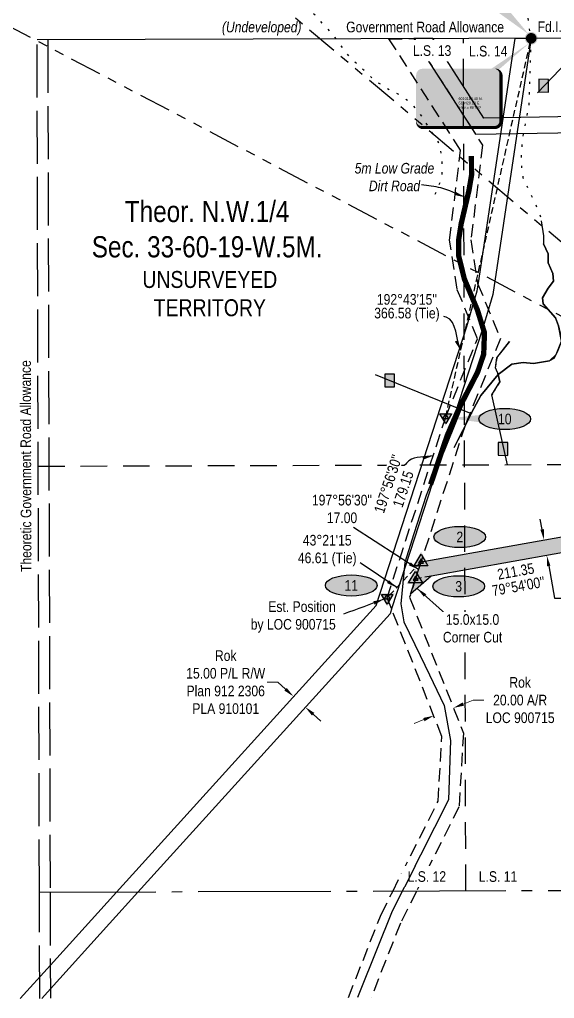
# Model space of a CAD drawing. Extents: x 498152 to 532124, y 6001603 to 6015154.
# Drawn here: x 512938 to 513442, y 6009279 to 6010202 of the extents above; entities that cross this region are included whole.
import ezdxf
from ezdxf.enums import TextEntityAlignment as Align

# ---------------------------------------------------------------- set-up
doc = ezdxf.new("R2018")
doc.units = 0
doc.header["$LTSCALE"] = 5
doc.header["$PDSIZE"] = 0.5
for name, pattern in [('foc-ACCESSROAD', [3.75, 2.5, -1.25]), ('foc-DRILLPATH', [14.75, 6, -1.75, 1.75, -1.75, 1.75, -1.75]), ('foc-LSD', [8, 5, -3]), ('foc-QUARTERLINE', [33, 25, -3, 2, -3]), ('foc-TIELINE', [1.875, 1.25, -0.625]), ('foc-TOPO-ephemeral', [6.25, 3.125, -0.625, 0.625, -0.625, 0.625, -0.625]), ('foc-TRAV', [1.875, 1.25, -0.625]), ('foc-UNSURVEYED', [12.5, 10, -2.5]), ('foc-WHEELTRACKS', [2, 0.4, -1.6]), ('SECT10', [8.5, 7.5, -1])]:
    doc.linetypes.add(name, pattern=pattern)
doc.layers.get('Defpoints').update_dxf_attribs({"color": 9})
for name, color, linetype, lineweight in [('AS-GENERAL', 48, 'Continuous', 18), ('F-AR-T', 190, 'Continuous', 9), ('F-RW-T', 190, 'Continuous', 9), ('T-TEXT', 48, 'Continuous', 18)]:
    doc.layers.add(name, color=color, linetype=linetype, lineweight=lineweight)
for name, color, linetype in [('AS-ROADS', 254, 'Continuous'), ('AS-UNDERLAY-H', 141, 'Continuous'), ('C-RW', 13, 'Continuous'), ('C-SYMBOL', 7, 'Continuous'), ('DETAIL-T', 7, 'Continuous'), ('F-AR', 190, 'foc-ACCESSROAD'), ('F-RW', 190, 'Continuous'), ('L-BD', 7, 'Continuous'), ('L-MON', 1, 'Continuous'), ('L-ROAD-T', 7, 'Continuous'), ('L-SEC', 7, 'Continuous'), ('L-SECQ', 8, 'foc-QUARTERLINE'), ('L-SECTION-LSD', 7, 'foc-LSD'), ('L-TIE', 7, 'foc-TIELINE'), ('L-UNS-T', 3, 'Continuous'), ('L-USEC', 7, 'foc-UNSURVEYED'), ('P-ELEVATION', 7, 'Continuous'), ('P-PDRILLPATH', 12, 'foc-DRILLPATH'), ('P-PROPOSED', 10, 'Continuous'), ('P-PROPOSED-H', 21, 'Continuous'), ('P-TRAV', 4, 'foc-TRAV'), ('P-TXT', 4, 'Continuous'), ('Placemark', 7, 'Continuous'), ('T-DRAW', 143, 'foc-TOPO-ephemeral'), ('T-WATER', 160, 'Continuous'), ('T-WATER-P3', 160, 'foc-WHEELTRACKS')]:
    doc.layers.add(name, color=color, linetype=linetype)
doc.styles.add('100L', font='ARIALN.TTF', dxfattribs={"height": 11})
doc.styles.add('175L', font='ARIALN.TTF', dxfattribs={"height": 20})
doc.styles.add('80', font='ARIALN.TTF', dxfattribs={"height": 10})
doc.styles.add('80CG', font='ARIALN.TTF', dxfattribs={"height": 10})
doc.styles.add('80L', font='ARIALN.TTF', dxfattribs={"height": 10})
doc.styles.add('80LS', font='ARIALNI.TTF', dxfattribs={"height": 10})
doc.styles.add('foc-LtypeFont', font='ARIALN.TTF', dxfattribs={"height": 7.35})
doc.styles.get("Standard").update_dxf_attribs({"font": 'ARIALN.TTF'})
doc.linetypes.add('foc-TOPO-flowdirection-NOLINE', pattern='A,0,[">",foc-LtypeFont,S=0.3,R=0,X=0,Y=-0.945],-20,[">",foc-LtypeFont,S=0.3,R=0,X=0,Y=-0.945],0', length=20)
doc.dimstyles.new('Compass 5 000', dxfattribs={"dimscale": 5, "dimtxt": 9, "dimasz": 2, "dimexe": 0.2, "dimexo": 0.0625, "dimgap": 0.5, "dimtad": 0, "dimtih": 1, "dimtoh": 1, "dimzin": 0, "dimdsep": 46, "dimtxsty": '80CG', "dimcen": 0.1, "dimse1": 1, "dimse2": 1, "dimclrd": 256, "dimclrt": 256, "dimaunit": 1, "dimadec": 4, "dimazin": 0, "dimtfac": 0.06, "dimtofl": 0, "dimtmove": 0, "dimatfit": 1, "dimfxl": 0.2, "dimtolj": 1, "dimtzin": 0, "dimlwd": -1, "dimarcsym": 0})

# ---------------------------------------------------------------- blocks, each defined once
blk = doc.blocks.new('*D48')
at = {"layer": 'Defpoints', "color": 0, "transparency": 16777216}
for p in [(513216.12, 6009585.86), (513227.24, 6009575.79), (513195.91, 6009563.54)]:
    blk.add_point(p, dxfattribs=at)
at = {"layer": 'F-RW-T', "transparency": 16777216}
for p, q in [((513181.09, 6009576.96), (513171.09, 6009576.96)), ((513188.5, 6009570.25), (513181.09, 6009576.96)), ((513214.44, 6009546.76), (513221.85, 6009540.05))]:
    blk.add_line(p, q, dxfattribs=at)
for points in [[(513189.62, 6009571.49), (513187.38, 6009569.02), (513195.91, 6009563.54)], [(513215.55, 6009548), (513213.32, 6009545.53), (513207.02, 6009553.48)]]:
    blk.add_solid(points, dxfattribs=at)
at = {"layer": 'F-RW-T', "transparency": 16777216, "insert": (513132, 6009576.96), "char_height": 10, "attachment_point": 5, "style": '80CG'}
blk.add_mtext('\\A1;Rok\\P15.00 P/L R/W\\PPlan 912 2306\\PPLA 910101', dxfattribs=at)
blk = doc.blocks.new('fdia')
at = {"color": 255, "const_width": 1}
blk.add_lwpolyline([(-0.5, 0, 1), (0.5, 0, 1)], format="xyb", close=True, dxfattribs=at)
blk = doc.blocks.new('Fdiaa')
blk.add_blockref('fdia', (0, 0))
blk = doc.blocks.new('fdib')
at = {"color": 1, "const_width": 1.6}
blk.add_lwpolyline([(-0.4, 0, 1), (0.4, 0, 1)], format="xyb", close=True, dxfattribs=at)
at = {"color": 1}
blk.add_circle((0, 0), 0.8, dxfattribs=at)
blk = doc.blocks.new('Fdibb')
blk.add_blockref('fdib', (0, 0))
blk = doc.blocks.new('fdicc')
for name in ['Fdibb', 'Fdiaa']:
    blk.add_blockref(name, (0, 0))
blk = doc.blocks.new('FDI')
blk.add_blockref('fdicc', (0, 0))
blk = doc.blocks.new('*U62')
h = blk.add_hatch(color=254)
edge = h.paths.add_edge_path()
edge.add_line((-34, -28.5), (34, -28.5))
edge.add_arc((34, -22.5), 6, 270, 360)
edge.add_line((40, -22.5), (40, 21))
edge.add_arc((34, 21), 6, 0, 90)
edge.add_line((34, 27), (-34, 27))
edge.add_arc((-34, 21), 6, 90, 180)
edge.add_line((-40, 21), (-40, -22.5))
edge.add_arc((-34, -22.5), 6, 180, 270)
at = {"color": 1, "flags": 128}
blk.add_lwpolyline([(67.77, 51.9, 0, 10, 0), (0, 0, 5, 5, 0)], format="xyseb", dxfattribs=at)
blk.add_lwpolyline([(-34, -28.5, 3, 3, 0), (34, -28.5, 3, 3, 0.414214), (40, -22.5, 3, 3, 0), (40, 21, 3, 0, 0.414214), (34, 27, 0, 0, 0), (-34, 27, 0, 0, 0.414214), (-40, 21, 0, 0, 0), (-40, -22.5, 0, 3, 0.414214)], format="xyseb", close=True, dxfattribs=at)
at = {"color": 1, "lineweight": 30, "flags": 104}
blk.add_attdef('ENTER_TEXT', text='', height=10, dxfattribs=at).set_placement((-0.7, 0.01), align=Align.MIDDLE_CENTER)
blk = doc.blocks.new('we')
at = {"layer": 'P-ELEVATION'}
h = blk.add_hatch(color=111, dxfattribs=at)
h.dxf.hatch_style = 1
edge = h.paths.add_edge_path()
edge.add_ellipse((0, 0), major_axis=(-24.38, 0), ratio=0.410256, start_angle=0, end_angle=360)
at = {"layer": 'P-ELEVATION', "color": 7, "flags": 128}
blk.add_lwpolyline([(0, 0, 12.5, 0, 0), (-12.42, -6.43, 0, 0, 0)], format="xyseb", dxfattribs=at)
at = {"layer": 'P-ELEVATION', "color": 7}
blk.add_ellipse((0, 0), major_axis=(-24.38, 0), ratio=0.410256, dxfattribs=at)
at = {"layer": 'P-ELEVATION', "style": '80'}
blk.add_attdef('ELEVATION', text='', height=10, dxfattribs=at).set_placement((0, 0), align=Align.MIDDLE_CENTER)
blk = doc.blocks.new('*U65')
at = {"layer": 'P-ELEVATION'}
h = blk.add_hatch(color=111, dxfattribs=at)
h.dxf.hatch_style = 1
edge = h.paths.add_edge_path()
edge.add_ellipse((0, 0), major_axis=(-24.38, 0), ratio=0.410256, start_angle=0, end_angle=360)
at = {"layer": 'P-ELEVATION', "color": 7, "flags": 128}
blk.add_lwpolyline([(0, 0, 12.5, 0, 0), (36.24, -33.58, 0, 0, 0)], format="xyseb", dxfattribs=at)
at = {"layer": 'P-ELEVATION', "color": 7}
blk.add_ellipse((0, 0), major_axis=(-24.38, 0), ratio=0.410256, dxfattribs=at)
at = {"layer": 'P-ELEVATION', "style": '80'}
blk.add_attdef('ELEVATION', text='', height=10, dxfattribs=at).set_placement((0, 0), align=Align.MIDDLE_CENTER)
blk = doc.blocks.new('*U71')
at = {"layer": 'P-ELEVATION'}
h = blk.add_hatch(color=111, dxfattribs=at)
h.dxf.hatch_style = 1
edge = h.paths.add_edge_path()
edge.add_ellipse((0, 0), major_axis=(-24.38, 0), ratio=0.410256, start_angle=0, end_angle=360)
at = {"layer": 'P-ELEVATION', "color": 7, "flags": 128}
blk.add_lwpolyline([(0, 0, 12.5, 0, 0), (-52.28, 0.69, 0, 0, 0)], format="xyseb", dxfattribs=at)
at = {"layer": 'P-ELEVATION', "color": 7}
blk.add_ellipse((0, 0), major_axis=(-24.38, 0), ratio=0.410256, dxfattribs=at)
at = {"layer": 'P-ELEVATION', "style": '80'}
blk.add_attdef('ELEVATION', text='', height=10, dxfattribs=at).set_placement((0, 0), align=Align.MIDDLE_CENTER)
blk = doc.blocks.new('*U66')
at = {"layer": 'P-ELEVATION'}
h = blk.add_hatch(color=111, dxfattribs=at)
h.dxf.hatch_style = 1
edge = h.paths.add_edge_path()
edge.add_ellipse((0, 0), major_axis=(-24.38, 0), ratio=0.410256, start_angle=0, end_angle=360)
at = {"layer": 'P-ELEVATION', "color": 7, "flags": 128}
blk.add_lwpolyline([(0, 0, 12.5, 0, 0), (14.02, 4.78, 0, 0, 0)], format="xyseb", dxfattribs=at)
at = {"layer": 'P-ELEVATION', "color": 7}
blk.add_ellipse((0, 0), major_axis=(-24.38, 0), ratio=0.410256, dxfattribs=at)
at = {"layer": 'P-ELEVATION', "style": '80'}
blk.add_attdef('ELEVATION', text='', height=10, dxfattribs=at).set_placement((0, 0), align=Align.MIDDLE_CENTER)
blk = doc.blocks.new('TRIA')
blk.add_hatch(color=255).paths.add_polyline_path([(-0.04, 1.52), (-1.47, -0.87), (1.39, -0.87)])
blk = doc.blocks.new('Hybrid_EC')
at = {"color": 251}
for points in [[(-1.3, -0.74), (0, 1.42), (1.3, -0.74)], [(0.47, -0.26), (0, 0.53), (-0.47, -0.26)]]:
    blk.add_lwpolyline(points, close=True, dxfattribs=at)
at = {"layer": 'Defpoints'}
blk.add_circle((0, 0), 0.05, dxfattribs=at)
at = {"xscale": 1.2, "yscale": 1.2, "zscale": 1.2}
blk.add_blockref('TRIA', (0.05, 0.06), dxfattribs=at)
blk = doc.blocks.new('Hybrid_RC')
at = {"color": 4}
for points in [[(1.08, 0.6), (0, -1.2), (-1.08, 0.6)], [(0, 0.6), (0.54, -0.3), (-0.54, -0.3)]]:
    blk.add_lwpolyline(points, close=True, dxfattribs=at)
at = {"rotation": 180}
blk.add_blockref('TRIA', (-0.04, -0.07), dxfattribs=at)
blk = doc.blocks.new('*D69')
at = {"layer": 'Defpoints', "color": 0, "transparency": 16777216}
for p in [(513346.09, 6009554.39), (513327.51, 6009547.04), (513346.77, 6009552.66)]:
    blk.add_point(p, dxfattribs=at)
at = {"layer": 'F-AR-T', "transparency": 16777216}
for p, q in [((513356.07, 6009556.34), (513365.37, 6009560.02)), ((513365.37, 6009560.02), (513375.37, 6009560.02)), ((513318.9, 6009541.64), (513309.6, 6009537.96))]:
    blk.add_line(p, q, dxfattribs=at)
for points in [[(513355.46, 6009557.89), (513356.68, 6009554.79), (513346.77, 6009552.66)], [(513318.29, 6009543.19), (513319.51, 6009540.09), (513328.2, 6009545.31)]]:
    blk.add_solid(points, dxfattribs=at)
at = {"layer": 'F-AR-T', "transparency": 16777216, "insert": (513409.7, 6009560.02), "char_height": 10, "attachment_point": 5, "style": '80CG'}
blk.add_mtext('\\A1;Rok\\P20.00 A/R\\PLOC 900715', dxfattribs=at)
blk = doc.blocks.new('*D70')
at = {"layer": 'Defpoints', "color": 0, "linetype": 'SECT10', "transparency": 16777216}
for p in [(513433.3, 6009711.39), (513434.85, 6009696.44), (513435.93, 6009696.63)]:
    blk.add_point(p, dxfattribs=at)
at = {"layer": 'P-TXT', "transparency": 16777216}
for p, q in [((513430.47, 6009721.04), (513428.72, 6009730.89)), ((513436.61, 6009686.59), (513442.03, 6009656.16)), ((513442.03, 6009656.16), (513452.03, 6009656.16))]:
    blk.add_line(p, q, dxfattribs=at)
at = {"layer": 'P-TXT', "linetype": 'SECT10', "transparency": 16777216}
for points in [[(513432.11, 6009721.33), (513428.83, 6009720.75), (513432.22, 6009711.2)], [(513438.25, 6009686.89), (513434.97, 6009686.3), (513434.85, 6009696.44)]]:
    blk.add_solid(points, dxfattribs=at)
at = {"layer": 'P-TXT', "linetype": 'SECT10', "transparency": 16777216, "insert": (513479.31, 6009656.16), "char_height": 10, "attachment_point": 5, "style": '80CG'}
blk.add_mtext('\\A1;15.00 A/R', dxfattribs=at)

msp = doc.modelspace()

# ---------------------------------------------------------------- hatches: boundary and pattern name
at = {"layer": 'AS-UNDERLAY-H'}
h = msp.add_hatch(color=256, dxfattribs=at)
h.dxf.hatch_style = 1
h.paths.add_polyline_path([(513436.447, 6010145.679), (513427.353, 6010145.881), (513427.353, 6010133.896), (513436.447, 6010133.694)])
h = msp.add_hatch(color=256, dxfattribs=at)
h.dxf.hatch_style = 1
h.paths.add_polyline_path([(513291.14, 6009867.461), (513282.046, 6009867.663), (513282.046, 6009855.678), (513291.14, 6009855.476)])
h = msp.add_hatch(color=256, dxfattribs=at)
h.dxf.hatch_style = 1
h.paths.add_polyline_path([(513398.022, 6009802.941), (513388.928, 6009803.143), (513388.928, 6009791.158), (513398.022, 6009790.955)])
at = {"layer": 'P-PROPOSED-H'}
h = msp.add_hatch(color=256, dxfattribs=at)
h.dxf.hatch_style = 1
h.paths.add_polyline_path([(513512.919, 6009738.77), (513555.538, 6009857.116), (513569.646, 6009852.035), (513519.01, 6009711.43), (513325.804, 6009677.014), (513306.427, 6009660.122), (513311.045, 6009674.385), (513316.277, 6009690.545), (513493.08, 6009722.036)])

# ---------------------------------------------------------------- linework, layer by layer
at = {"layer": 'AS-ROADS', "const_width": 4.997, "flags": 128}
msp.add_lwpolyline([(513325.231, 6009763.513), (513340.925, 6009809.712), (513352.438, 6009836.116), (513369.575, 6009869.435), (513375.33, 6009886.299), (513376.035, 6009906.619), (513369.417, 6009928.015), (513357.076, 6009957.381), (513351.71, 6009979.202), (513351.625, 6009993.779), (513354.083, 6010009.435), (513361.386, 6010040.729), (513363.852, 6010055.16), (513363.783, 6010073.369)], dxfattribs=at)
at = {"layer": 'AS-UNDERLAY-H'}
for points in [[(513436.447, 6010145.679), (513427.353, 6010145.881), (513427.353, 6010133.896), (513436.447, 6010133.694)], [(513291.14, 6009867.461), (513282.046, 6009867.663), (513282.046, 6009855.678), (513291.14, 6009855.476)], [(513398.022, 6009802.941), (513388.928, 6009803.143), (513388.928, 6009791.158), (513398.022, 6009790.955)]]:
    msp.add_lwpolyline(points, close=True, dxfattribs=at)
at = {"layer": 'C-RW', "flags": 128}
msp.add_lwpolyline([(513309.397, 6010184.08), (513309.397, 6010184.08), (513367.457, 6010094.058), (513522.979, 6010096.631), (513589.246, 6009950.743), (513548.079, 6009836.427), (513562.192, 6009831.345), (513605.425, 6009951.396), (513532.567, 6010111.792), (513375.544, 6010109.194), (513327.213, 6010184.132)], close=True, dxfattribs=at)
at = {"layer": 'F-AR'}
msp.add_lwpolyline([(513247.745, 6009279.599), (513278.525, 6009357.695), (513289.484, 6009379.488), (513332.302, 6009464.671), (513335.935, 6009525.724), (513288.217, 6009646.523), (513284.226, 6009656.417), (513339.457, 6009827.018), (513369.568, 6009901.011), (513350.187, 6009947.755), (513343.113, 6009993.86), (513353.509, 6010078.828), (513286.006, 6010184.018), (513309.766, 6010184.086), (513374.244, 6010083.573), (513363.294, 6009994.135), (513369.578, 6009953.177), (513369.578, 6009953.177), (513391.178, 6009901.082), (513358.074, 6009819.923), (513305.449, 6009657.099), (513356.148, 6009528.958), (513352.008, 6009459.374), (513311.89, 6009379.564), (513296.787, 6009349.527), (513269.254, 6009279.667)], dxfattribs=at)
at = {"layer": 'F-RW'}
msp.add_lwpolyline([(512938.269, 6009278.619), (512966.717, 6009310.077), (513011.349, 6009359.432), (513028.986, 6009378.906), (513273.775, 6009649.211), (513359.345, 6009912.396), (513362.617, 6009923.576), (513369.19, 6009946.023), (513370.323, 6009953.571), (513404.964, 6010184.349), (513420.132, 6010184.401), (513383.864, 6009942.789), (513380.728, 6009932.077), (513373.67, 6009907.971), (513288.829, 6009647.026), (513287.041, 6009641.525), (513049.272, 6009378.973), (513022.464, 6009349.374), (512966.78, 6009287.797), (512958.539, 6009278.684)], dxfattribs=at)
at = {"layer": 'L-SEC'}
msp.add_line((513758.289, 6010185.407), (512954.051, 6010182.861), dxfattribs=at)
at = {"layer": 'L-SECQ'}
msp.add_line((513726.055, 6009381.059), (512956.312, 6009378.622), dxfattribs=at)
at = {"layer": 'L-SECTION-LSD', "flags": 128}
for points in [[(513358.503, 6009379.895), (513356.17, 6010184.134)], [(512955.182, 6009780.741), (513759.491, 6009783.288)]]:
    msp.add_lwpolyline(points, dxfattribs=at)
at = {"layer": 'L-USEC'}
for p, q in [((512956.312, 6009378.622), (512954.051, 6010182.861)), ((512964.108, 6010182.882), (512966.37, 6009378.654)), ((512956.593, 6009278.677), (512956.312, 6009378.622)), ((512966.37, 6009378.654), (512966.651, 6009278.709))]:
    msp.add_line(p, q, dxfattribs=at)
at = {"layer": 'P-PDRILLPATH', "flags": 128}
for points in [[(512725.217, 6010302.188), (513686.778, 6009797.129)], [(513685.111, 6009792.503), (513079.212, 6010303.309)]]:
    msp.add_lwpolyline(points, dxfattribs=at)
at = {"layer": 'P-PROPOSED'}
msp.add_lwpolyline([(513512.919, 6009738.77), (513555.538, 6009857.116), (513569.646, 6009852.035), (513519.01, 6009711.43), (513325.804, 6009677.014), (513306.427, 6009660.122), (513311.045, 6009674.385), (513316.277, 6009690.545), (513493.08, 6009722.036)], close=True, dxfattribs=at)
at = {"layer": 'P-TRAV', "flags": 128}
for points in [[(513316.277, 6009690.545), (513284.299, 6009656.674)], [(513325.804, 6009677.014), (513311.045, 6009674.385)]]:
    msp.add_lwpolyline(points, dxfattribs=at)
at = {"layer": 'Placemark'}
for p in [(513372.245, 6009912.683), (513372.245, 6009912.683), (513374.963, 6009912.591), (513374.963, 6009912.591)]:
    msp.add_point(p, dxfattribs=at)
at = {"layer": 'T-DRAW', "linetype": 'foc-TOPO-flowdirection-NOLINE', "flags": 128}
for points in [[(513425.976, 6010132.801), (513454.293, 6010162.482), (513476.223, 6010177.41), (513486.821, 6010183.653), (513491.408, 6010194.783), (513493.657, 6010204.52), (513491.266, 6010220.283), (513490.038, 6010225.145)], [(513397.659, 6009782.078), (513382.942, 6009848.015), (513390.501, 6009860.451), (513388.665, 6009868.42), (513386.3, 6009873.37), (513387.6, 6009883.084), (513399.564, 6009898.262)], [(513347.611, 6009798.267), (513363.734, 6009830.514), (513363.734, 6009830.204), (513273.298, 6009866.926)]]:
    msp.add_lwpolyline(points, dxfattribs=at)
at = {"layer": 'T-DRAW', "flags": 128}
for points in [[(513399.564, 6009898.262), (513387.6, 6009883.084), (513386.3, 6009873.37), (513388.665, 6009868.42), (513390.501, 6009860.451), (513382.942, 6009848.015)], [(513347.611, 6009798.267), (513363.734, 6009830.514), (513363.734, 6009830.204)]]:
    msp.add_lwpolyline(points, dxfattribs=at)
at = {"layer": 'T-WATER', "flags": 128}
for points in [[(513429.376, 6010012.338), (513431.681, 6009997.974), (513431.806, 6009990.4), (513436.241, 6009980.951), (513436.269, 6009972.618), (513440.644, 6009962.524), (513441.286, 6009955.34), (513436.08, 6009948.721), (513430.664, 6009939.647), (513431.313, 6009933.87), (513443.018, 6009920.72), (513445.999, 6009913.274), (513447.977, 6009903.345), (513448.661, 6009898.797), (513444.706, 6009888.387), (513441.488, 6009882.177), (513437.28, 6009880.071), (513422.327, 6009877.517), (513412.469, 6009878.505)], [(513412.469, 6009878.505), (513401.872, 6009877.024), (513388.849, 6009867.102), (513372.726, 6009847.568), (513363.734, 6009831.134)]]:
    msp.add_lwpolyline(points, dxfattribs=at)
at = {"layer": 'T-WATER', "linetype": 'foc-TOPO-flowdirection-NOLINE', "flags": 128}
msp.add_lwpolyline([(513363.734, 6009831.134), (513372.726, 6009847.568), (513388.849, 6009867.102), (513401.872, 6009877.024), (513412.469, 6009878.505), (513422.327, 6009877.517), (513437.28, 6009880.071), (513443.646, 6009886.207), (513448.661, 6009898.797), (513445.999, 6009913.274), (513443.018, 6009920.72), (513431.313, 6009933.87), (513430.664, 6009939.647), (513436.08, 6009948.721), (513441.286, 6009955.34), (513440.644, 6009962.524), (513436.269, 6009972.618), (513436.241, 6009980.951), (513431.806, 6009990.4)], dxfattribs=at)
at = {"layer": 'T-WATER-P3', "flags": 128}
for points in [[(513429.147, 6010015.773), (513425.272, 6010025.929), (513412.696, 6010052.421), (513410.758, 6010067.29), (513411.761, 6010088.728), (513418.329, 6010122.855), (513420.02, 6010181.036), (513415.855, 6010214.406), (513407.873, 6010245.401), (513402.567, 6010277.388), (513390.989, 6010306.299), (513387.789, 6010321.363), (513385.552, 6010338.882), (513387.4, 6010376.752), (513383.38, 6010391.238), (513373.995, 6010402.818), (513368.967, 6010416.95), (513367.132, 6010432.299), (513367.197, 6010455.406), (513359.389, 6010486.092), (513357.14, 6010503.56), (513349.813, 6010515.201), (513337.123, 6010521.845), (513326.878, 6010531.197), (513321.38, 6010544.599), (513322.915, 6010579.256), (513331.98, 6010630.466), (513342.467, 6010679.061), (513348.836, 6010692.955), (513352.908, 6010708.872), (513347.925, 6010725.016)], [(513329.648, 6010037.272), (513335.925, 6010052.666), (513336.332, 6010071.165), (513332.895, 6010085.837), (513317.186, 6010110.549), (513308.119, 6010121.875), (513296.964, 6010130.59), (513282.601, 6010137.51), (513270.728, 6010146.294), (513249.479, 6010165.978), (513232.538, 6010188.692), (513194.085, 6010229.899), (513187.806, 6010243.521), (513183.789, 6010258.336), (513181.82, 6010274.214), (513182.843, 6010355.332), (513171.122, 6010384.953), (513142.445, 6010477.958), (513139.082, 6010492.591), (513138.512, 6010514.144), (513135.254, 6010531.387)]]:
    msp.add_lwpolyline(points, dxfattribs=at)

# ---------------------------------------------------------------- block references
at = {"layer": 'L-BD', "xscale": 0.99944939, "yscale": 0.99944939, "zscale": 0.99944939}
for name, p, values in [('*U65', (513381.715, 6010221.631), {'ELEVATION': '9'}), ('*U71', (513395.203, 6009825.279), {'ELEVATION': '10'}), ('we', (513352.774, 6009713.957), {'ELEVATION': '2'}), ('*U66', (513250.417, 6009668.212), {'ELEVATION': '11'}), ('we', (513351.737, 6009667.388), {'ELEVATION': '3'})]:
    msp.add_blockref(name, p, dxfattribs=at).add_auto_attribs(values)
at = {"layer": 'L-MON'}
for name, p, xscale, yscale, zscale in [('FDI', (513420.132, 6010184.401), 4.997246949999957, 4.997246949999957, 4.997246949999957), ('Hybrid_RC', (513339.457, 6009827.018), 4.997246949999986, 4.997246949999986, 4.997246949999986), ('Hybrid_EC', (513316.277, 6009690.545), 4.997246949999986, 4.997246949999986, 4.997246949999986), ('Hybrid_EC', (513311.045, 6009674.385), 4.997246949999986, 4.997246949999986, 4.997246949999986), ('Hybrid_RC', (513284.299, 6009656.674), 4.997246949999986, 4.997246949999986, 4.997246949999986)]:
    msp.add_blockref(name, p, dxfattribs=dict(at, xscale=xscale, yscale=yscale, zscale=zscale))

# ---------------------------------------------------------------- texts
at = {"layer": 'AS-GENERAL', "insert": (513252.484, 6010066.814), "char_height": 9.99449, "attachment_point": 1, "style": '80L'}
msp.add_mtext_dynamic_manual_height_columns('\\pxqc;{\\fArial Narrow|b0|i1|c0|p34;5m Low Grade Dirt Road}', width=77.40896, gutter_width=49.945, heights=[0], dxfattribs=at)
at = {"layer": 'C-SYMBOL', "color": 3, "insert": (513114.479, 6010031.034), "char_height": 19.98899, "width": 215.86552, "attachment_point": 2, "style": '175L'}
msp.add_mtext('Theor. N.W.1/4 \\PSec. 33-60-19-W.5M.', dxfattribs=at)
at = {"layer": 'L-BD', "linetype": 'SECT10', "style": '80L'}
msp.add_text('179.15', height=9.9945, rotation=72.0609, dxfattribs=at).set_placement((513299.303, 6009759.111), align=Align.MIDDLE)
at = {"layer": 'L-BD', "style": '80L'}
for s, p in [('211.35', (513405.544, 6009681.574)), ("79°54'00''", (513408.042, 6009667.553))]:
    msp.add_text(s, height=9.9945, rotation=10.1002, dxfattribs=at).set_placement(p, align=Align.MIDDLE)
at = {"layer": 'L-BD', "insert": (513267.568, 6009943.089), "char_height": 9.99449, "width": 70.71413, "attachment_point": 1, "line_spacing_factor": 0.775805, "style": '80L'}
msp.add_mtext("\\pxqc;192°43'15'' 366.58 (Tie)", dxfattribs=at)
at = {"layer": 'L-MON', "attachment_point": 1, "style": '80L'}
for s, width, insert, char_height in [('Fd.I.', 44.28039, (513426.139, 6010200.338), 9.9945), ('\\pxqr;Est. Position\\Pby LOC 900715', 79.78696, (513155.997, 6009653.243), 9.99449)]:
    msp.add_mtext_dynamic_manual_height_columns(s, width=width, gutter_width=49.945, heights=[0], dxfattribs=dict(at, insert=insert, char_height=char_height))
at = {"layer": 'L-ROAD-T', "style": '80L'}
msp.add_text('Government Road Allowance', height=9.99449, dxfattribs=at).set_placement((513320.067, 6010195.05), align=Align.MIDDLE_CENTER)
msp.add_text('Theoretic Government Road Allowance', height=9.99449, rotation=90.16111, dxfattribs=at).set_placement((512943.499, 6009780.797), align=Align.MIDDLE_CENTER)
at = {"layer": 'L-SECTION-LSD', "linetype": 'SECT10', "style": '100L'}
msp.add_text('L.S. 14', height=9.9945, dxfattribs=at).set_placement((513361.448, 6010167.273))
at = {"layer": 'L-UNS-T', "color": 3, "insert": (513117.005, 6009943.433), "char_height": 15.99119, "attachment_point": 5, "style": '80L'}
msp.add_mtext_dynamic_manual_height_columns('\\pxqc;UNSURVEYED TERRITORY', width=126.27458, gutter_width=47.448, heights=[0], dxfattribs=at)
at = {"layer": 'T-TEXT', "style": '80LS'}
msp.add_text('(Undeveloped)', height=9.99449, dxfattribs=at).set_placement((513165.964, 6010195.05), align=Align.MIDDLE_CENTER)

# ---------------------------------------------------------------- dimensions: what is measured, and where the dimension line sits
at = {"layer": 'F-AR-T'}
dim = msp.add_aligned_dim(p1=(513327.514, 6009547.041), p2=(513346.086, 6009554.389), distance=-1.857, text='Rok\\P20.00 A/R\\PLOC 900715', dimstyle='Compass 5 000', dxfattribs=at)
dim.commit()
dim.dimension.update_dxf_attribs({"geometry": '*D69', "text_midpoint": (513409.702, 6009560.02)})
at = {"layer": 'F-RW-T'}
dim = msp.add_aligned_dim(p1=(513227.235, 6009575.795), p2=(513216.123, 6009585.858), distance=30.11, text='Rok\\P15.00 P/L R/W\\PPlan 912 2306\\PPLA 910101', dimstyle='Compass 5 000', dxfattribs=at)
dim.commit()
dim.dimension.update_dxf_attribs({"geometry": '*D48', "text_midpoint": (513132.005, 6009576.965)})
at = {"layer": 'P-TXT', "linetype": 'SECT10'}
dim = msp.add_linear_dim(base=(513434.853, 6009696.439), p1=(513433.302, 6009711.389), p2=(513435.931, 6009696.631), angle=280.10023, text='15.00 A/R', dimstyle='Compass 5 000', dxfattribs=at)
dim.commit()
dim.dimension.update_dxf_attribs({"geometry": '*D70', "text_midpoint": (513479.311, 6009656.158), "dimtype": 161})

# ---------------------------------------------------------------- leaders
at = {"layer": 'AS-GENERAL', "path_type": 1}
msp.add_leader([(513357.539, 6010034.559), (513334.896, 6010043.198), (513316.741, 6010046.075)], dimstyle='Compass 5 000', override={"dimgap": 0.5, "dimtad": 0}, dxfattribs=at)
at = {"layer": 'L-BD', "path_type": 1}
msp.add_leader([(513353.629, 6009889.8), (513339.831, 6009921.328), (513337.589, 6009922.017)], dimstyle='Compass 5 000', override={"dimgap": 0.5, "dimtad": 0}, dxfattribs=at)
at = {"layer": 'L-BD'}
msp.add_leader([(513312.563, 6009665.472), (513339.159, 6009641.496)], dimstyle='Compass 5 000', dxfattribs=at)
at = {"layer": 'L-MON', "path_type": 1}
msp.add_leader([(513281.149, 6009655.174), (513243.214, 6009641.183)], dimstyle='Compass 5 000', override={"dimgap": 0.5, "dimtad": 0}, dxfattribs=at)

# ---------------------------------------------------------------- next in the draw order: texts
at = {"layer": 'L-SECTION-LSD', "char_height": 9.99449, "attachment_point": 1, "style": '100L', "bg_fill": 3, "box_fill_scale": 1.5, "bg_fill_color": 256, "bg_fill_transparency": 0}
for s, width, insert in [('\\pxqr;L.S. 13', 36.79367, (513307.993, 6010177.807)), ('\\pxqr;L.S. 12', 37.07087, (513302.765, 6009398.609)), ('\\pxql;L.S. 11', 36.40937, (513370.687, 6009398.609))]:
    msp.add_mtext_dynamic_manual_height_columns(s, width=width, gutter_width=54.939, heights=[0], dxfattribs=dict(at, insert=insert))

# ---------------------------------------------------------------- next in the draw order: linework, layer by layer
at = {"layer": 'L-TIE', "flags": 128}
msp.add_lwpolyline([(513339.457, 6009827.018), (513420.132, 6010184.401)], dxfattribs=at)
at = {"layer": 'Placemark', "color": 6}
msp.add_lwpolyline([(513374.963, 6009912.591), (513373.99, 6009883.981), (513320.989, 6009752.979), (513309.538, 6009716.807), (513301.031, 6009689.945), (513297.037, 6009650.991), (513300.02, 6009633.976), (513315.391, 6009601.987), (513324.066, 6009583.942), (513337.988, 6009554.976), (513344.016, 6009521.947), (513342.027, 6009465.975), (513315.681, 6009413.815), (513289.01, 6009361.01), (513258.916, 6009285.83), (513256.433, 6009279.627)], dxfattribs=at)

# ---------------------------------------------------------------- next in the draw order: block references
at = {"layer": 'DETAIL-T', "linetype": 'SECT10'}
ref = msp.add_blockref('*U62', (513351.616, 6010128.708), dxfattribs=at)
lines = msp.add_mtext('6010184.40 N.\\P513420.13 E.\\PElev.= 981.12', dxfattribs={"layer": '0', "color": 1, "insert": (513351.616, 6010128.708), "char_height": 2.5, "attachment_point": 1})
ref.add_attrib('ENTER_TEXT', '', (513351.616, 6010128.708), dxfattribs={"flags": 104}).embed_mtext(lines)

# ---------------------------------------------------------------- next in the draw order: texts
at = {"layer": 'L-BD', "linetype": 'SECT10', "insert": (513280.326, 6009765.602), "char_height": 9.99449, "width": 63.03717, "attachment_point": 2, "rotation": 72.0609, "style": '80L', "bg_fill": 3, "box_fill_scale": 1.15, "bg_fill_color": 256, "bg_fill_true_color": 256, "bg_fill_transparency": 0}
msp.add_mtext("197°56'30''", dxfattribs=at)
at = {"layer": 'L-BD', "insert": (513197.864, 6009715.892), "char_height": 9.99449, "attachment_point": 1, "style": '80L', "bg_fill": 3, "box_fill_scale": 1.15, "bg_fill_color": 256, "bg_fill_true_color": 256, "bg_fill_transparency": 0}
msp.add_mtext_dynamic_manual_height_columns("\\pxqc;43%%D21'15\\P46.61 (Tie)", width=59.7811, gutter_width=49.945, heights=[0], dxfattribs=at)
at = {"layer": 'L-BD', "insert": (513336.816, 6009641.099), "char_height": 9.99449, "attachment_point": 1, "style": '80L', "bg_fill": 3, "box_fill_scale": 1.2, "bg_fill_color": 256, "bg_fill_transparency": 0}
msp.add_mtext_dynamic_manual_height_columns('\\pxqc;15.0x15.0\\PCorner Cut', width=56.0173, gutter_width=49.972, heights=[0], dxfattribs=at)

# ---------------------------------------------------------------- next in the draw order: texts
at = {"layer": 'L-BD', "insert": (513241.685, 6009753.714), "char_height": 9.99449, "width": 36.41252, "attachment_point": 2, "style": '80L'}
msp.add_mtext("197°56'30''\\P17.00", dxfattribs=at)

# ---------------------------------------------------------------- next in the draw order: leaders
at = {"layer": 'L-BD', "linetype": 'SECT10', "path_type": 1}
msp.add_leader([(513327.65, 6009790.555), (513304.852, 6009785.813), (513300.329, 6009781.292)], dimstyle='Compass 5 000', override={"dimgap": 0.5, "dimtad": 0}, dxfattribs=at)
at = {"layer": 'L-BD'}
for points in [[(513313.901, 6009683.207), (513252.508, 6009723.016)], [(513293.317, 6009666.226), (513258.958, 6009689.499)]]:
    msp.add_leader(points, dimstyle='Compass 5 000', dxfattribs=at)

doc.saveas('drawing.dxf')
